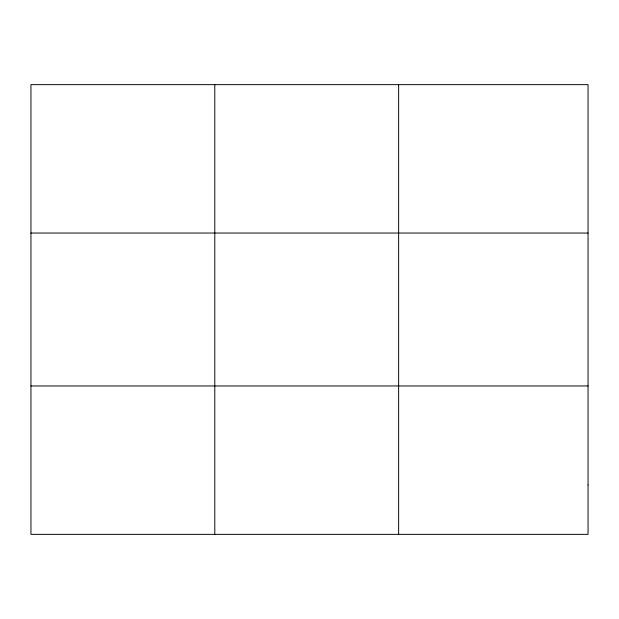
<?xml version="1.0" encoding="UTF-8"?>
<svg xmlns="http://www.w3.org/2000/svg" width="619" height="619" viewBox="0 0 619 619"><rect width="100%" height="100%" fill="white"/><g stroke="black" fill="none" stroke-linecap="round" stroke-linejoin="round"><path stroke-width="0.93" d="M214.793 534.359L214.793 84.641M398.636 534.359L398.636 84.641M30.95 233.046L588.05 233.046M30.95 385.954L588.05 385.954M588.05 484.894L588.05 534.359L30.95 534.359L30.95 84.641L588.05 84.641L588.05 484.894"/></g></svg>
